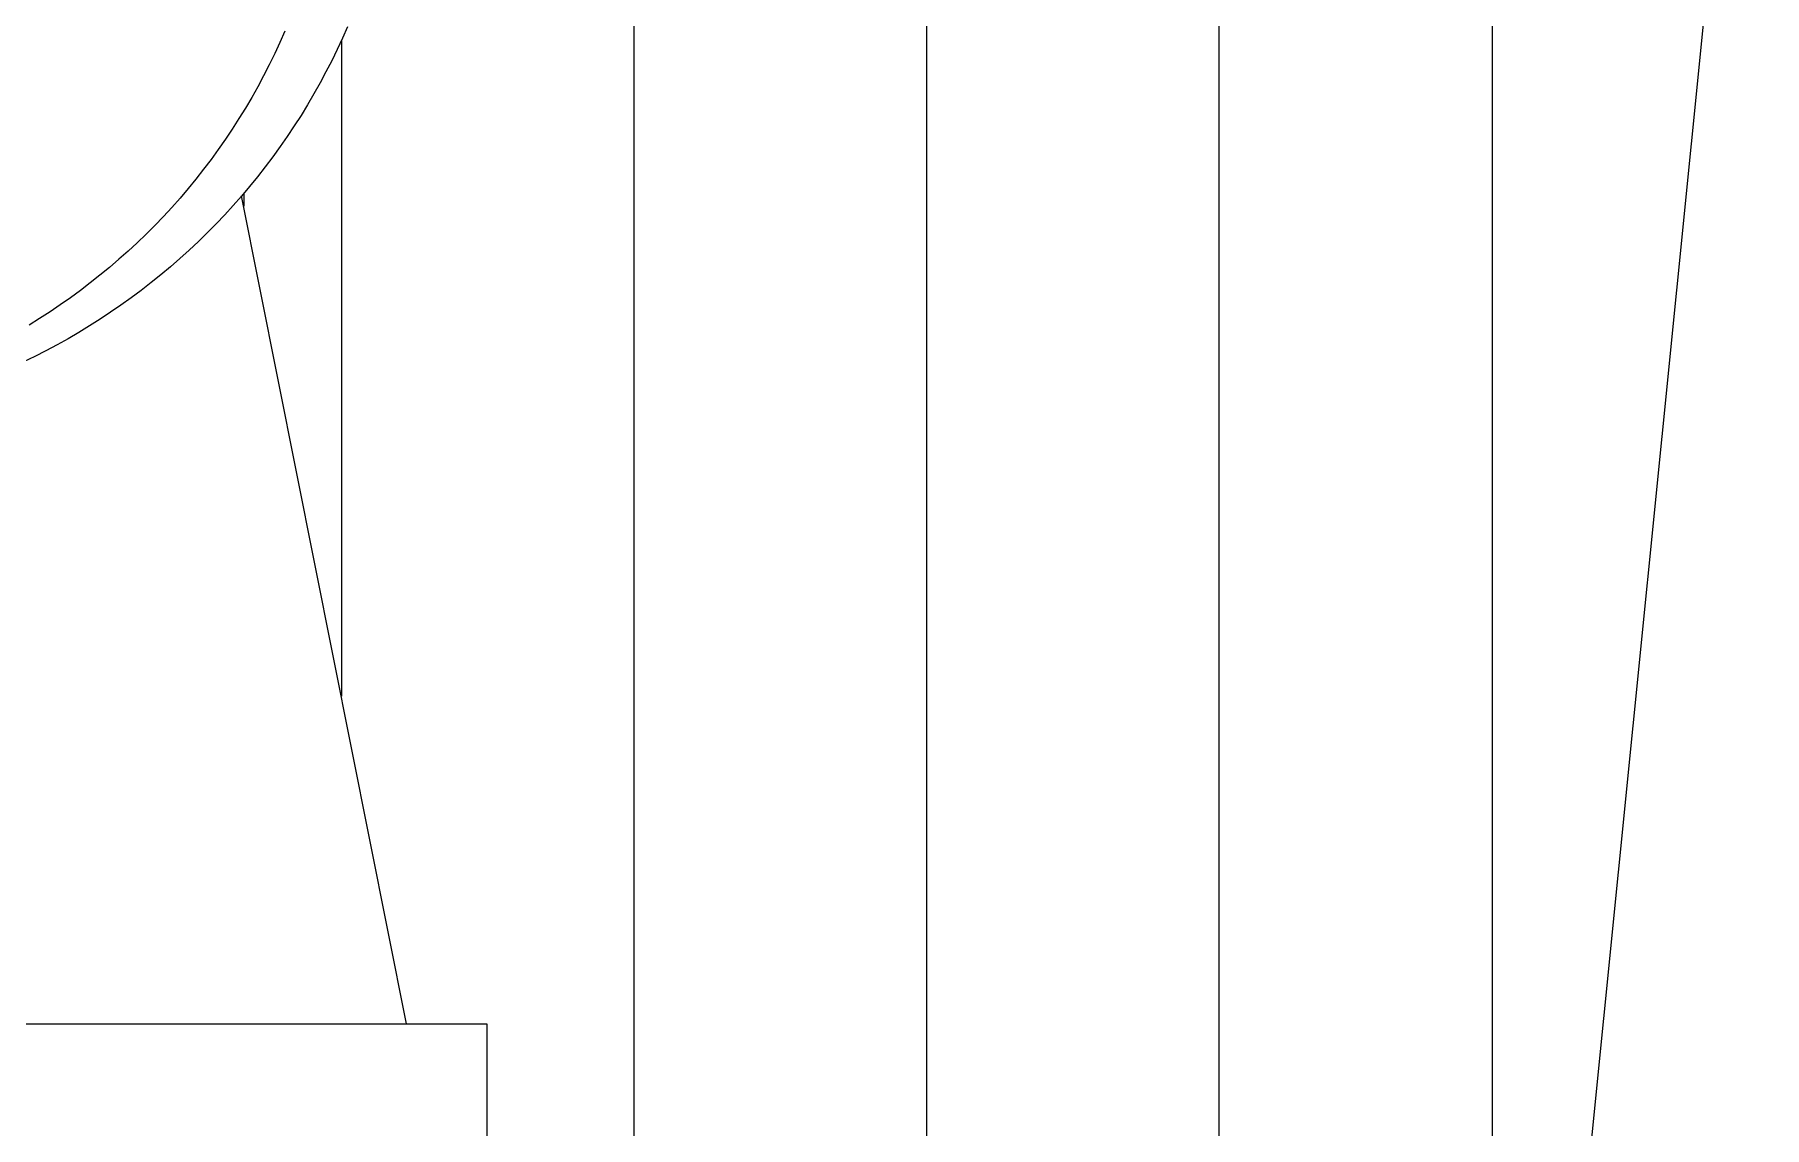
# Model space of a CAD drawing. Header units: millimetres. Extents: x 340 to 1003762, y 22 to 362022.
# Drawn here: x 420.9607 to 421.1466, y 90.5892 to 90.7067 of the extents above; entities that cross this region are included whole.
import ezdxf
from ezdxf.xclip import XClip

# ---------------------------------------------------------------- set-up
doc = ezdxf.new("R2010")
doc.units = ezdxf.units.MM
doc.header["$XCLIPFRAME"] = 0
for name, color, linetype in [('LSBB_P_002 - PLANTA 1° NIVEL SALA DE VENTAS$0$A-Equipamiento acero inox', 8, 'Continuous'), ('LSBB_P_002 - PLANTA 1° NIVEL SALA DE VENTAS$0$A-TRAS-EQPM', 8, 'Continuous'), ('XREF', 7, 'Continuous')]:
    doc.layers.add(name, color=color, linetype=linetype)

# ---------------------------------------------------------------- blocks, each defined once
blk = doc.blocks.new('LSBB_P_002 - PLANTA 1° NIVEL SALA DE VENTAS$0$laminadora')
at = {"layer": 'LSBB_P_002 - PLANTA 1° NIVEL SALA DE VENTAS$0$A-TRAS-EQPM'}
for p, q in [((-175684.365, 30473.802), (-175661.055, 30476.141)), ((-175662.269, 30473.216), (-175684.946, 30473.216)), ((-175662.831, 30470.279), (-175686.568, 30470.279)), ((-175662.786, 30467.135), (-175686.799, 30467.135)), ((-175662.064, 30463.991), (-175685.62, 30463.991)), ((-175678.321, 30462.41), (-175686.661, 30462.41)), ((-175678.321, 30457.253), (-175678.321, 30462.41)), ((-175678.321, 30461.548), (-175669.416, 30459.775)), ((-175667.746, 30460.847), (-175674.798, 30460.847)), ((-175667.719, 30460.859), (-175667.842, 30460.802)), ((-175667.596, 30460.913), (-175667.719, 30460.859)), ((-175668.083, 30460.681), (-175668.201, 30460.617)), ((-175667.963, 30460.743), (-175668.083, 30460.681)), ((-175667.842, 30460.802), (-175667.963, 30460.743)), ((-175668.435, 30460.483), (-175668.55, 30460.413)), ((-175668.319, 30460.551), (-175668.435, 30460.483)), ((-175668.201, 30460.617), (-175668.319, 30460.551)), ((-175668.664, 30460.34), (-175668.776, 30460.265)), ((-175668.55, 30460.413), (-175668.664, 30460.34)), ((-175668.996, 30460.109), (-175669.103, 30460.028)), ((-175668.886, 30460.188), (-175668.996, 30460.109)), ((-175668.776, 30460.265), (-175668.886, 30460.188)), ((-175667.885, 30460.13), (-175668.005, 30460.071)), ((-175667.765, 30460.186), (-175667.885, 30460.13)), ((-175667.643, 30460.239), (-175667.765, 30460.186)), ((-175669.21, 30459.945), (-175669.314, 30459.86)), ((-175669.103, 30460.028), (-175669.21, 30459.945)), ((-175668.241, 30459.948), (-175668.357, 30459.883)), ((-175668.123, 30460.011), (-175668.241, 30459.948)), ((-175668.005, 30460.071), (-175668.123, 30460.011)), ((-175669.39, 30459.797), (-175669.528, 30459.797)), ((-175669.417, 30459.773), (-175669.518, 30459.684)), ((-175669.314, 30459.86), (-175669.417, 30459.773)), ((-175668.585, 30459.746), (-175668.697, 30459.674)), ((-175668.471, 30459.815), (-175668.585, 30459.746)), ((-175668.357, 30459.883), (-175668.471, 30459.815)), ((-175669.618, 30459.593), (-175669.716, 30459.501)), ((-175669.518, 30459.684), (-175669.618, 30459.593)), ((-175668.807, 30459.6), (-175668.917, 30459.524)), ((-175668.697, 30459.674), (-175668.807, 30459.6)), ((-175669.812, 30459.406), (-175669.906, 30459.31)), ((-175669.716, 30459.501), (-175669.812, 30459.406)), ((-175669.13, 30459.366), (-175669.235, 30459.283)), ((-175669.024, 30459.446), (-175669.13, 30459.366)), ((-175668.917, 30459.524), (-175669.024, 30459.446)), ((-175669.999, 30459.212), (-175670.089, 30459.112)), ((-175669.906, 30459.31), (-175669.999, 30459.212)), ((-175669.338, 30459.199), (-175669.439, 30459.113)), ((-175669.235, 30459.283), (-175669.338, 30459.199)), ((-175670.178, 30459.01), (-175670.264, 30458.907)), ((-175670.089, 30459.112), (-175670.178, 30459.01)), ((-175669.539, 30459.024), (-175669.636, 30458.934)), ((-175669.439, 30459.113), (-175669.539, 30459.024)), ((-175670.349, 30458.802), (-175670.432, 30458.696)), ((-175670.264, 30458.907), (-175670.349, 30458.802)), ((-175669.733, 30458.842), (-175669.827, 30458.748)), ((-175669.636, 30458.934), (-175669.733, 30458.842)), ((-175670.432, 30458.696), (-175670.512, 30458.588)), ((-175669.919, 30458.652), (-175670.01, 30458.555)), ((-175669.827, 30458.748), (-175669.919, 30458.652)), ((-175670.591, 30458.478), (-175670.668, 30458.367)), ((-175670.512, 30458.588), (-175670.591, 30458.478)), ((-175670.098, 30458.456), (-175670.185, 30458.355)), ((-175670.01, 30458.555), (-175670.098, 30458.456)), ((-175670.742, 30458.255), (-175670.814, 30458.141)), ((-175670.668, 30458.367), (-175670.742, 30458.255)), ((-175670.27, 30458.252), (-175670.352, 30458.148)), ((-175670.185, 30458.355), (-175670.27, 30458.252)), ((-175670.814, 30458.141), (-175670.884, 30458.026)), ((-175670.433, 30458.042), (-175670.512, 30457.935)), ((-175670.352, 30458.148), (-175670.433, 30458.042)), ((-175670.952, 30457.909), (-175671.018, 30457.791)), ((-175670.884, 30458.026), (-175670.952, 30457.909)), ((-175670.512, 30457.935), (-175670.588, 30457.826)), ((-175671.081, 30457.672), (-175671.142, 30457.552)), ((-175671.018, 30457.791), (-175671.081, 30457.672)), ((-175670.662, 30457.716), (-175670.735, 30457.604)), ((-175670.588, 30457.826), (-175670.662, 30457.716)), ((-175671.142, 30457.552), (-175671.201, 30457.431)), ((-175670.735, 30457.604), (-175670.805, 30457.491))]:
    blk.add_line(p, q, dxfattribs=at)
blk = doc.blocks.new('LSBB_P_002 - PLANTA 1° NIVEL SALA DE VENTAS', base_point=(223.56961, 14.22023))
at = {"layer": 'LSBB_P_002 - PLANTA 1° NIVEL SALA DE VENTAS$0$A-Equipamiento acero inox', "extrusion": (0, 0, -1), "xscale": 0.01, "yscale": 0.01, "zscale": -0.01, "rotation": 90}
blk.add_blockref('LSBB_P_002 - PLANTA 1° NIVEL SALA DE VENTAS$0$laminadora', (-531.67384, 2062.20358, -0.00175), dxfattribs=at)

msp = doc.modelspace()

# ---------------------------------------------------------------- block references
at = {"layer": 'XREF'}
ref = msp.add_blockref('LSBB_P_002 - PLANTA 1° NIVEL SALA DE VENTAS', (-191.71902, -200.59983), dxfattribs=at)
XClip(ref).set_block_clipping_path([(755.454857474, 236.6800249606), (887.3150098981, 333.6713636781)])

doc.saveas('drawing.dxf')
